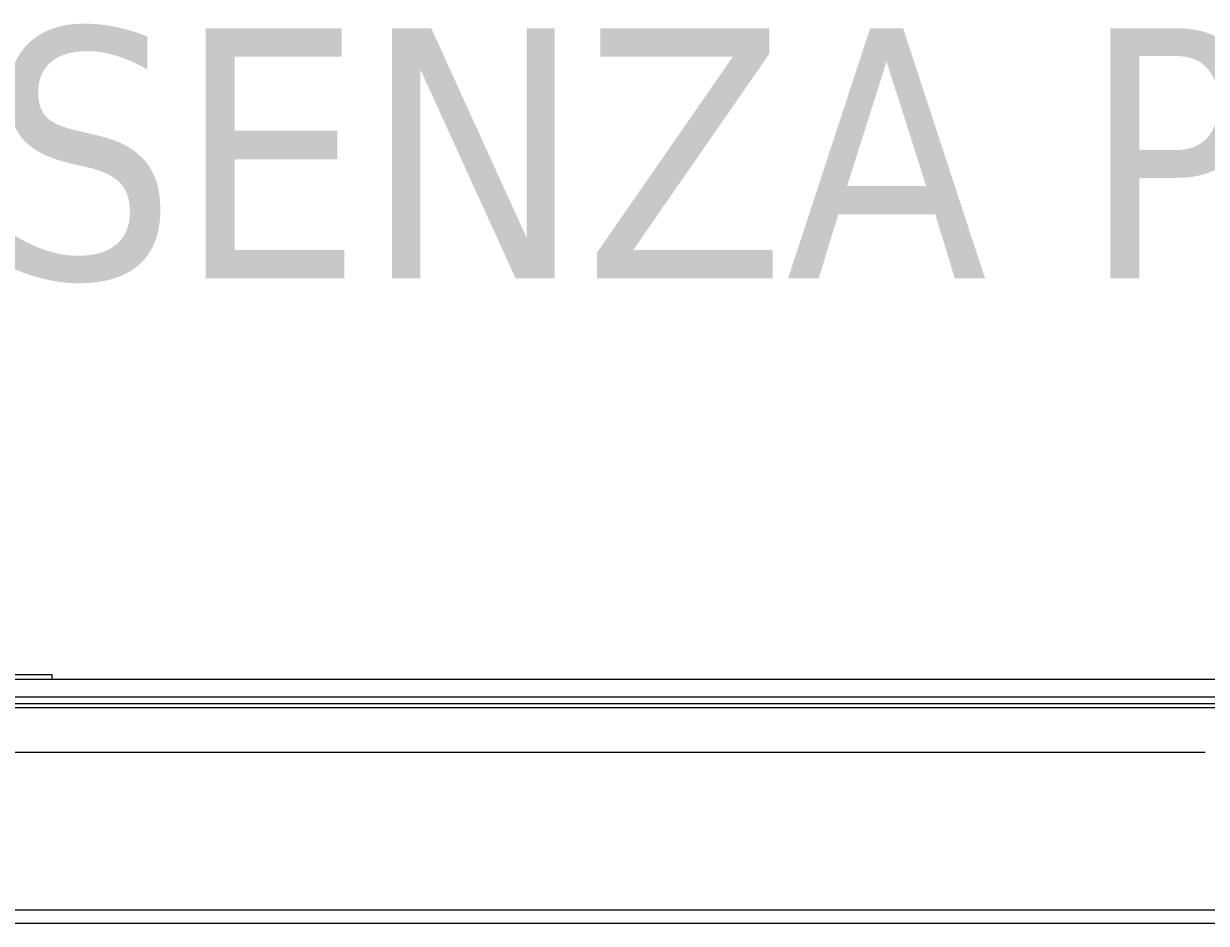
# Model space of a CAD drawing. Header units: millimetres. Extents: x 1359 to 3577, y 1336 to 3557.
# Drawn here: x 1970.2 to 2239.8, y 3351.6 to 3556.5 of the extents above; entities that cross this region are included whole.
import ezdxf
from ezdxf.enums import TextEntityAlignment as Align

# ---------------------------------------------------------------- set-up
doc = ezdxf.new("R2010")
doc.units = ezdxf.units.MM
doc.layers.add('000-PI-Oprema', color=30, linetype='Continuous', lineweight=5)
doc.layers.add('000-PI-ORMAR', color=2, linetype='Continuous')
doc.layers.add('002-PI-Kabelska kanalica', color=150, linetype='Continuous')
doc.styles.add('Tahoma', font='tahoma.ttf')

msp = doc.modelspace()

# ---------------------------------------------------------------- linework, layer by layer
at = {"layer": '000-PI-Oprema', "color": 0, "linetype": 'ByBlock', "lineweight": 0, "ltscale": 0.25}
for p, q in [((1701.57, 3390.56), (2239.57, 3390.56)), ((2239.57, 3354.56), (1701.57, 3354.56))]:
    msp.add_line(p, q, dxfattribs=at)
at = {"layer": '000-PI-ORMAR', "color": 0, "linetype": 'ByBlock', "lineweight": 0}
msp.add_line((2376.07, 3354.56), (1565.07, 3354.56), dxfattribs=at)
at = {"layer": '002-PI-Kabelska kanalica', "color": 0, "linetype": 'ByBlock', "lineweight": 0}
for p, q in [((1486.82, 3407.16), (2454.32, 3407.16)), ((1976.67, 3408.16), (1964.47, 3408.16)), ((1976.67, 3407.16), (1976.67, 3408.16)), ((1486.82, 3403.16), (1973.22, 3403.16)), ((1973.22, 3403.16), (2454.32, 3403.16)), ((1970.85, 3400.66), (1474.76, 3400.66)), ((1486.82, 3401.66), (1970.85, 3401.66)), ((1970.85, 3401.66), (2454.32, 3401.66)), ((2466.57, 3400.66), (1970.85, 3400.66)), ((1601.07, 3351.56), (2420.07, 3351.56))]:
    msp.add_line(p, q, dxfattribs=at)

# ---------------------------------------------------------------- texts
at = {"layer": '002-PI-Kabelska kanalica', "color": 0, "linetype": 'ByBlock', "lineweight": 0, "style": 'Tahoma'}
msp.add_text('VISTA DI FRONTE SENZA PORTE/   FRONT VIEW WITHOUT DOORS', height=57, dxfattribs=at).set_placement((2458.78, 3526.98), align=Align.MIDDLE_CENTER)

doc.saveas('drawing.dxf')
